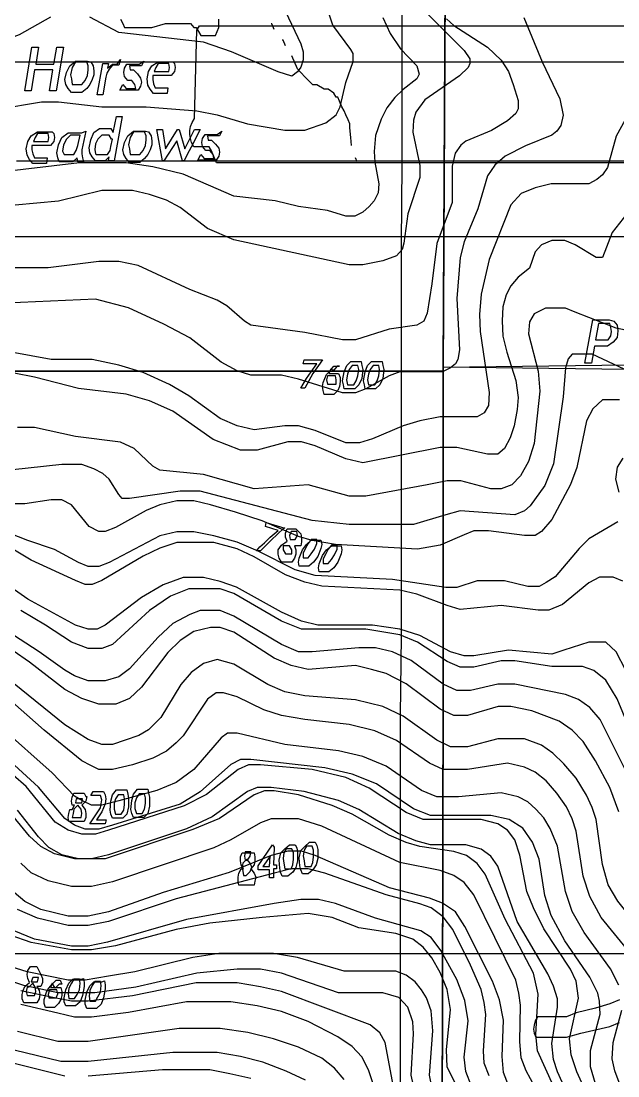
# Model space of a CAD drawing. Extents: x -0.49 to 6.91, y -0.57 to 8.11.
# Drawn here: x 0.552 to 0.943, y 0.978 to 1.669 of the extents above; entities that cross this region are included whole.
import ezdxf

# ---------------------------------------------------------------- set-up
doc = ezdxf.new("R2010")
doc.units = 0
for name, color, linetype in [('Elevations', 7, 'CONTINUOUS'), ('Grid', 7, 'CONTINUOUS'), ('Labels', 7, 'CONTINUOUS'), ('topo', 7, 'CONTINUOUS'), ('topo_grid', 7, 'CONTINUOUS'), ('water', 7, 'CONTINUOUS'), ('white', 7, 'CONTINUOUS')]:
    doc.layers.add(name, color=color, linetype=linetype)

msp = doc.modelspace()

# ---------------------------------------------------------------- linework, layer by layer
at = {"layer": 'Elevations', "color": 1}
for points in [[(0.737993, 1.428534), (0.735355, 1.428534), (0.736937, 1.43118), (0.739046, 1.434884), (0.74221, 1.439118), (0.7459, 1.444409), (0.736937, 1.444409), (0.737463, 1.447055), (0.749591, 1.447055), (0.749591, 1.447055), (0.743264, 1.438059)], [(0.775427, 1.443298), (0.775954, 1.440652), (0.775427, 1.434831), (0.773318, 1.430598), (0.770683, 1.427952), (0.76752, 1.427952), (0.765409, 1.427952), (0.763829, 1.427952), (0.763303, 1.430598), (0.762776, 1.433244), (0.763829, 1.439065), (0.765411, 1.443298), (0.768047, 1.445944), (0.77121, 1.445944), (0.773319, 1.445944), (0.774901, 1.445944)], [(0.765937, 1.430651), (0.767519, 1.430651), (0.770154, 1.430651), (0.771734, 1.433297), (0.77279, 1.436472), (0.773316, 1.440705), (0.77279, 1.443351), (0.770681, 1.443351), (0.769099, 1.443351), (0.76699, 1.440705), (0.765937, 1.43753), (0.76541, 1.433826)], [(0.789136, 1.443298), (0.789662, 1.440652), (0.789136, 1.434831), (0.787027, 1.430598), (0.784389, 1.427952), (0.781226, 1.427952), (0.779117, 1.427952), (0.777535, 1.427952), (0.777009, 1.430598), (0.776482, 1.433244), (0.777538, 1.439065), (0.779117, 1.443298), (0.781755, 1.445944), (0.784918, 1.445944), (0.787027, 1.445944), (0.788609, 1.445944)], [(0.779645, 1.430651), (0.781227, 1.430651), (0.783863, 1.430651), (0.785445, 1.433297), (0.786498, 1.436472), (0.787024, 1.440705), (0.786498, 1.443351), (0.784389, 1.443351), (0.782807, 1.443351), (0.780698, 1.440705), (0.779642, 1.43753), (0.779116, 1.433826)], [(0.754865, 1.440679), (0.753809, 1.438033), (0.756973, 1.438033), (0.759082, 1.438033), (0.760135, 1.438033), (0.761191, 1.435387), (0.761191, 1.432741), (0.760664, 1.429566), (0.759608, 1.42692), (0.756973, 1.424275), (0.754338, 1.424275), (0.752229, 1.424275), (0.750647, 1.424275), (0.75012, 1.42692), (0.749594, 1.429566), (0.75012, 1.432212), (0.751173, 1.434858), (0.752229, 1.437504), (0.754864, 1.44015), (0.756973, 1.442795), (0.759608, 1.442795), (0.760664, 1.442795), (0.759082, 1.442795), (0.756973, 1.44015)], [(0.752756, 1.43118), (0.754865, 1.43118), (0.756447, 1.43118), (0.757503, 1.43118), (0.758556, 1.43118), (0.758556, 1.433826), (0.758029, 1.436472), (0.756447, 1.436472), (0.754865, 1.436472), (0.753283, 1.436472), (0.752756, 1.436472), (0.752229, 1.433826)], [(0.715848, 1.328892), (0.708993, 1.322013), (0.706358, 1.322013), (0.708467, 1.324659), (0.71163, 1.327305), (0.715321, 1.331009), (0.720594, 1.335242), (0.712158, 1.337888), (0.712684, 1.340534), (0.724811, 1.33683), (0.724284, 1.33683)], [(0.735356, 1.333126), (0.735882, 1.33048), (0.735882, 1.327834), (0.735356, 1.325188), (0.733774, 1.325188), (0.732718, 1.325188), (0.731136, 1.325188), (0.732189, 1.322542), (0.732189, 1.319896), (0.731136, 1.317251), (0.729554, 1.314605), (0.727445, 1.314605), (0.724282, 1.314605), (0.7227, 1.314605), (0.721117, 1.317251), (0.720591, 1.319896), (0.720591, 1.322542), (0.7227, 1.325717), (0.726391, 1.328363), (0.725335, 1.331009), (0.725335, 1.333655), (0.726391, 1.336301), (0.727973, 1.336301), (0.730081, 1.336301), (0.73219, 1.336301)], [(0.728501, 1.329421), (0.729557, 1.329421), (0.731666, 1.329421), (0.733248, 1.332067), (0.732721, 1.334713), (0.731139, 1.334713), (0.72903, 1.334713), (0.727975, 1.332067)], [(0.748537, 1.328892), (0.749063, 1.326246), (0.748537, 1.323601), (0.746428, 1.318309), (0.743793, 1.314605), (0.740629, 1.311959), (0.736938, 1.311959), (0.735356, 1.311959), (0.7343, 1.311959), (0.733774, 1.314605), (0.7343, 1.317251), (0.736409, 1.322542), (0.739044, 1.326246), (0.742208, 1.328892), (0.745371, 1.328892), (0.74748, 1.328892)], [(0.736937, 1.317304), (0.737993, 1.317304), (0.740101, 1.317304), (0.74221, 1.319949), (0.744319, 1.323124), (0.745901, 1.326829), (0.745901, 1.329474), (0.744319, 1.329474), (0.74221, 1.329474), (0.740101, 1.326829), (0.738519, 1.323654), (0.736937, 1.320479)], [(0.750119, 1.313599), (0.751172, 1.313599), (0.753281, 1.313599), (0.755389, 1.316245), (0.757498, 1.31942), (0.75908, 1.323124), (0.75908, 1.32577), (0.757498, 1.32577), (0.755389, 1.32577), (0.753281, 1.323124), (0.751698, 1.319949), (0.750116, 1.316774)], [(0.725338, 1.319923), (0.72692, 1.319923), (0.727973, 1.319923), (0.729029, 1.319923), (0.729555, 1.319923), (0.729555, 1.322569), (0.727973, 1.325215), (0.725338, 1.325215), (0.724282, 1.325215), (0.723756, 1.325215), (0.723756, 1.322569)], [(0.761718, 1.325215), (0.762244, 1.322569), (0.761718, 1.319923), (0.759609, 1.314631), (0.756974, 1.310927), (0.75381, 1.308281), (0.750119, 1.308281), (0.748537, 1.308281), (0.747481, 1.308281), (0.746954, 1.310927), (0.747481, 1.313573), (0.74959, 1.318865), (0.752225, 1.322569), (0.755389, 1.325215), (0.758552, 1.325215), (0.760661, 1.325215)], [(0.594579, 1.161226), (0.595108, 1.161226), (0.594579, 1.158051), (0.591944, 1.155405), (0.594053, 1.152759), (0.594579, 1.150113), (0.594579, 1.147468), (0.593526, 1.144822), (0.591417, 1.144822), (0.588782, 1.144822), (0.586673, 1.144822), (0.585091, 1.144822), (0.583509, 1.144822), (0.582982, 1.147468), (0.583509, 1.150113), (0.584035, 1.152759), (0.585618, 1.152759), (0.5872, 1.155405), (0.585618, 1.155405), (0.585091, 1.158051), (0.585618, 1.160697), (0.586671, 1.163343), (0.588253, 1.163343), (0.590362, 1.163343), (0.591944, 1.163343), (0.593526, 1.163343)], [(0.607233, 1.162284), (0.60776, 1.159638), (0.607233, 1.156463), (0.60618, 1.153818), (0.605124, 1.151172), (0.601434, 1.14588), (0.607761, 1.14588), (0.607235, 1.143234), (0.597216, 1.143234), (0.597216, 1.143234), (0.602489, 1.151172), (0.604071, 1.153818), (0.604597, 1.156463), (0.605124, 1.159109), (0.604071, 1.161755), (0.602489, 1.161755), (0.599325, 1.161755), (0.597743, 1.161755), (0.599325, 1.164401), (0.602489, 1.164401), (0.604597, 1.164401), (0.606179, 1.164401)], [(0.621996, 1.162813), (0.622523, 1.160168), (0.622523, 1.154347), (0.621469, 1.149584), (0.618834, 1.146938), (0.61567, 1.146938), (0.613562, 1.146938), (0.611979, 1.146938), (0.610926, 1.149584), (0.6104, 1.15223), (0.610926, 1.158051), (0.611979, 1.162284), (0.614617, 1.165459), (0.61778, 1.165459), (0.619889, 1.165459), (0.621471, 1.165459)], [(0.614087, 1.149637), (0.615669, 1.149637), (0.617778, 1.149637), (0.61936, 1.152283), (0.619887, 1.155987), (0.619887, 1.159691), (0.61936, 1.162337), (0.617251, 1.162337), (0.615669, 1.162337), (0.614087, 1.159691), (0.613034, 1.156516), (0.613034, 1.152812)], [(0.635705, 1.163343), (0.636232, 1.160697), (0.636232, 1.154876), (0.635176, 1.150113), (0.632541, 1.147468), (0.629378, 1.147468), (0.627269, 1.147468), (0.625687, 1.147468), (0.624631, 1.150113), (0.624104, 1.152759), (0.624631, 1.15858), (0.625687, 1.162813), (0.628322, 1.165988), (0.631485, 1.165988), (0.633594, 1.165988), (0.635176, 1.165988)], [(0.627796, 1.150166), (0.629378, 1.150166), (0.631487, 1.150166), (0.633069, 1.152812), (0.633596, 1.156516), (0.633596, 1.16022), (0.633069, 1.162866), (0.63096, 1.162866), (0.629378, 1.162866), (0.627796, 1.16022), (0.62674, 1.157045), (0.62674, 1.153341)], [(0.586671, 1.14752), (0.58878, 1.14752), (0.591415, 1.14752), (0.591941, 1.150166), (0.591415, 1.152812), (0.589306, 1.155458), (0.586671, 1.152812), (0.586144, 1.150166), (0.585618, 1.14752)], [(0.58878, 1.157019), (0.590362, 1.157019), (0.591944, 1.157019), (0.592471, 1.159665), (0.591944, 1.159665), (0.590362, 1.159665), (0.588253, 1.159665), (0.587727, 1.157019)], [(0.717957, 1.128021), (0.71743, 1.116379), (0.719539, 1.116379), (0.719539, 1.113733), (0.71743, 1.113733), (0.71743, 1.107912), (0.714795, 1.107912), (0.714795, 1.113204), (0.707414, 1.113204), (0.707414, 1.11585), (0.716904, 1.129608)], [(0.73272, 1.127491), (0.733246, 1.124846), (0.733246, 1.119025), (0.732193, 1.114791), (0.730085, 1.111616), (0.72692, 1.108971), (0.724812, 1.108971), (0.72323, 1.108971), (0.722174, 1.111616), (0.721647, 1.114262), (0.721121, 1.119554), (0.722177, 1.124316), (0.724812, 1.126962), (0.727975, 1.129608), (0.730084, 1.129608), (0.731666, 1.129608)], [(0.724812, 1.113786), (0.726921, 1.113786), (0.729029, 1.113786), (0.730083, 1.116432), (0.730609, 1.120136), (0.730609, 1.124369), (0.729556, 1.127015), (0.727974, 1.127015), (0.725865, 1.127015), (0.724283, 1.124369), (0.723756, 1.120665), (0.724283, 1.11749)], [(0.745901, 1.129079), (0.74643, 1.126433), (0.74643, 1.120612), (0.745374, 1.116379), (0.743266, 1.113204), (0.740101, 1.110558), (0.737993, 1.110558), (0.736411, 1.110558), (0.735355, 1.113204), (0.734828, 1.11585), (0.734302, 1.121141), (0.735355, 1.125904), (0.737993, 1.12855), (0.741156, 1.131196), (0.743265, 1.131196), (0.744847, 1.131196)], [(0.737993, 1.115374), (0.740102, 1.115374), (0.74221, 1.115374), (0.743264, 1.118019), (0.74379, 1.121724), (0.74379, 1.125957), (0.742737, 1.128603), (0.741155, 1.128603), (0.739046, 1.128603), (0.737464, 1.125957), (0.736937, 1.122253), (0.737464, 1.119078)], [(0.704776, 1.124316), (0.705302, 1.121671), (0.705302, 1.119025), (0.704776, 1.116379), (0.702667, 1.113733), (0.704776, 1.111087), (0.705832, 1.108441), (0.705305, 1.105796), (0.704779, 1.10315), (0.70267, 1.10315), (0.700032, 1.10315), (0.697923, 1.10315), (0.695814, 1.10315), (0.694761, 1.10315), (0.694235, 1.105796), (0.694235, 1.108441), (0.694761, 1.111087), (0.696344, 1.113733), (0.697923, 1.113733), (0.696344, 1.116379), (0.695817, 1.119025), (0.695817, 1.121671), (0.69687, 1.124316), (0.698452, 1.124316), (0.700561, 1.124316), (0.702143, 1.124316), (0.703726, 1.124316)], [(0.697922, 1.109553), (0.699504, 1.109553), (0.702139, 1.112199), (0.703195, 1.114844), (0.702139, 1.11749), (0.700031, 1.120136), (0.697395, 1.11749), (0.696869, 1.114844), (0.696869, 1.114844)], [(0.698977, 1.11958), (0.700559, 1.11958), (0.702141, 1.122226), (0.702668, 1.124872), (0.702141, 1.124872), (0.700559, 1.124872), (0.698977, 1.124872), (0.698451, 1.122226)], [(0.715321, 1.122226), (0.710576, 1.115347), (0.714794, 1.115347)], [(0.565052, 1.044703), (0.566105, 1.042058), (0.566105, 1.042058), (0.566105, 1.039412), (0.565052, 1.036766), (0.563996, 1.036766), (0.562417, 1.036766), (0.563996, 1.03412), (0.564523, 1.031474), (0.563996, 1.028828), (0.562417, 1.026183), (0.560308, 1.026183), (0.55767, 1.026183), (0.555561, 1.026183), (0.553979, 1.026183), (0.552924, 1.028828), (0.552924, 1.031474), (0.55345, 1.03412), (0.554506, 1.036766), (0.557669, 1.039412), (0.556616, 1.042058), (0.556089, 1.044703), (0.556616, 1.047349), (0.558198, 1.049995), (0.559778, 1.049995), (0.562413, 1.049995)], [(0.559252, 1.039967), (0.560834, 1.039967), (0.562943, 1.039967), (0.563469, 1.042613), (0.562943, 1.042613), (0.561361, 1.042613), (0.559781, 1.042613), (0.558725, 1.039967)], [(0.556089, 1.030998), (0.557669, 1.030998), (0.560833, 1.030998), (0.561888, 1.033644), (0.561359, 1.03629), (0.55978, 1.038935), (0.557145, 1.03629), (0.556089, 1.03629), (0.555562, 1.033644)], [(0.572433, 1.038909), (0.57138, 1.036263), (0.572962, 1.036263), (0.574542, 1.036263), (0.57665, 1.036263), (0.578233, 1.036263), (0.578759, 1.033617), (0.578759, 1.030971), (0.578233, 1.028326), (0.57665, 1.02568), (0.574015, 1.023034), (0.57138, 1.023034), (0.569271, 1.023034), (0.568215, 1.023034), (0.567162, 1.02568), (0.567162, 1.028326), (0.568745, 1.033088), (0.570327, 1.035734), (0.572436, 1.03838), (0.575073, 1.041026), (0.577709, 1.041026), (0.578762, 1.03838), (0.577182, 1.03838), (0.574544, 1.035734)], [(0.592996, 1.042084), (0.593523, 1.039438), (0.593523, 1.036792), (0.592467, 1.030971), (0.590887, 1.026738), (0.587723, 1.024092), (0.58456, 1.024092), (0.582452, 1.024092), (0.581396, 1.024092), (0.580343, 1.026738), (0.580343, 1.029384), (0.581396, 1.034676), (0.583505, 1.038909), (0.586143, 1.041555), (0.589305, 1.041555), (0.591414, 1.041555)], [(0.583506, 1.028881), (0.585088, 1.028881), (0.587197, 1.028881), (0.588779, 1.031527), (0.590361, 1.034702), (0.590888, 1.038935), (0.590361, 1.041581), (0.588779, 1.041581), (0.58667, 1.041581), (0.585088, 1.038935), (0.583506, 1.03576), (0.582977, 1.032056)], [(0.606704, 1.040496), (0.60723, 1.037851), (0.60723, 1.035205), (0.606177, 1.029384), (0.604595, 1.025151), (0.601432, 1.022505), (0.598268, 1.022505), (0.596159, 1.022505), (0.595106, 1.022505), (0.594051, 1.025151), (0.594051, 1.027796), (0.595106, 1.033088), (0.597215, 1.037321), (0.59985, 1.039967), (0.603014, 1.039967), (0.605123, 1.039967)], [(0.597214, 1.02732), (0.598796, 1.02732), (0.600905, 1.02732), (0.602485, 1.029966), (0.604067, 1.033141), (0.604593, 1.037374), (0.604067, 1.04002), (0.602485, 1.04002), (0.600376, 1.04002), (0.598796, 1.037374), (0.597214, 1.034199), (0.596688, 1.030495)], [(0.570324, 1.02941), (0.571906, 1.02941), (0.573488, 1.02941), (0.575071, 1.02941), (0.576124, 1.032056), (0.575597, 1.034702), (0.574015, 1.034702), (0.572433, 1.034702), (0.57085, 1.034702), (0.569795, 1.031527)]]:
    msp.add_lwpolyline(points, close=True, dxfattribs=at)
at = {"layer": 'Grid', "color": 1}
for points in [[(0.006687, 2.271603), (0.208099, 2.271603), (0.416365, 2.271603), (0.624631, 2.271603), (0.833425, 2.271603), (0.832369, 2.063349), (0.830787, 1.855598), (0.829734, 1.647345), (0.828678, 1.439594), (0.621467, 1.439594), (0.414255, 1.439594), (0.207044, 1.439594), (0.006687, 1.439594)], [(0.006687, 1.43962), (0.207044, 1.43962), (0.414256, 1.43962), (0.621468, 1.43962), (0.828679, 1.43962), (0.828679, 1.23134), (0.828152, 1.023616), (0.827626, 0.815363), (0.827626, 0.607612), (0.620414, 0.604966), (0.41373, 0.604966), (0.207045, 0.60232), (0.006688, 0.60232)]]:
    msp.add_lwpolyline(points, dxfattribs=at)
for points in [[(0.828681, 1.442266), (0.829737, 1.649991), (0.83079, 1.858244), (0.832372, 2.065995), (0.833425, 2.274249), (1.039583, 2.274249), (1.24574, 2.274249), (1.451897, 2.274249), (1.658054, 2.274249), (1.658581, 2.067556), (1.658581, 1.860864), (1.659107, 1.654198), (1.659636, 1.447505), (1.451897, 1.444859), (1.244158, 1.442213), (1.036419, 1.439568)], [(0.827627, 0.610258), (0.827627, 0.817982), (0.828154, 1.026262), (0.82868, 1.233986), (0.82868, 1.442266), (1.036419, 1.444912), (1.244158, 1.447558), (1.451897, 1.450204), (1.659636, 1.45285), (1.660163, 1.245654), (1.660689, 1.038433), (1.661216, 0.830708), (1.661742, 0.623487), (1.452949, 0.620312), (1.244682, 0.617137), (1.035889, 0.614491)]]:
    msp.add_lwpolyline(points, close=True, dxfattribs=at)
at = {"layer": 'Labels', "color": 6}
for points in [[(0.579815, 1.651578), (0.57507, 1.623109), (0.570852, 1.623109), (0.572961, 1.636867), (0.560834, 1.636867), (0.558725, 1.623109), (0.554507, 1.623109), (0.559253, 1.651578), (0.563471, 1.651578), (0.561889, 1.640466), (0.573488, 1.640466), (0.575597, 1.651578)], [(0.61725, 1.643667), (0.616194, 1.639963), (0.613559, 1.639963), (0.611977, 1.639963), (0.609868, 1.637317), (0.608286, 1.634671), (0.607759, 1.632025), (0.605651, 1.620384), (0.60196, 1.620384), (0.60565, 1.641021), (0.609341, 1.641021), (0.608814, 1.637846), (0.611978, 1.640492), (0.615141, 1.640492)], [(0.597742, 1.64208), (0.599324, 1.639434), (0.599851, 1.636259), (0.599851, 1.633613), (0.598798, 1.630438), (0.597215, 1.627263), (0.595107, 1.624617), (0.591944, 1.621971), (0.588253, 1.621971), (0.58509, 1.621971), (0.582981, 1.624617), (0.581399, 1.627263), (0.580872, 1.630438), (0.581925, 1.6352), (0.584034, 1.639434), (0.587725, 1.642609), (0.59247, 1.642609), (0.595634, 1.642609)], [(0.585615, 1.627316), (0.587197, 1.627316), (0.588779, 1.627316), (0.591943, 1.627316), (0.594052, 1.629962), (0.595634, 1.633137), (0.596161, 1.636841), (0.596161, 1.639487), (0.595105, 1.642133), (0.593523, 1.642133), (0.591941, 1.642133), (0.589832, 1.642133), (0.587723, 1.642133), (0.585614, 1.638428), (0.584559, 1.633666), (0.585085, 1.63102)], [(0.63254, 1.642609), (0.630958, 1.639434), (0.628849, 1.639434), (0.62674, 1.639434), (0.624105, 1.639434), (0.623578, 1.639434), (0.623052, 1.639434), (0.623578, 1.636788), (0.625687, 1.636788), (0.628322, 1.634142), (0.630431, 1.631496), (0.630958, 1.62885), (0.630431, 1.626205), (0.628849, 1.623559), (0.625686, 1.623559), (0.622522, 1.623559), (0.619359, 1.623559), (0.616724, 1.623559), (0.618832, 1.627263), (0.620941, 1.624617), (0.62305, 1.624617), (0.626214, 1.624617), (0.627267, 1.624617), (0.627267, 1.624617), (0.62674, 1.627263), (0.624632, 1.629909), (0.621996, 1.629909), (0.619888, 1.632555), (0.619361, 1.6352), (0.619888, 1.637846), (0.62147, 1.640492), (0.624105, 1.640492), (0.627269, 1.640492), (0.629378, 1.640492)], [(0.652575, 1.641021), (0.653101, 1.638375), (0.652575, 1.63573), (0.650466, 1.633084), (0.647303, 1.633084), (0.643085, 1.633084), (0.640447, 1.633084), (0.638339, 1.633084), (0.638339, 1.630438), (0.638865, 1.627792), (0.639918, 1.625146), (0.6415, 1.625146), (0.643609, 1.625146), (0.646244, 1.625146), (0.648353, 1.625146), (0.647826, 1.621442), (0.645191, 1.621442), (0.642553, 1.621442), (0.638863, 1.621442), (0.636754, 1.624088), (0.635172, 1.626734), (0.634646, 1.630967), (0.635699, 1.63573), (0.637807, 1.639434), (0.642025, 1.64208), (0.646243, 1.64208), (0.649408, 1.64208), (0.651516, 1.64208)], [(0.639394, 1.635756), (0.642557, 1.635756), (0.645195, 1.635756), (0.647304, 1.635756), (0.648886, 1.635756), (0.649412, 1.638402), (0.648886, 1.641048), (0.646251, 1.641048), (0.643615, 1.641048), (0.642033, 1.641048), (0.640451, 1.638402)], [(0.618304, 1.606229), (0.613032, 1.57723), (0.609341, 1.57723), (0.609867, 1.579876), (0.607232, 1.57723), (0.603541, 1.57723), (0.600906, 1.57723), (0.598797, 1.579876), (0.597215, 1.582522), (0.596689, 1.585697), (0.597742, 1.590989), (0.59985, 1.595751), (0.603541, 1.598397), (0.608286, 1.598397), (0.610924, 1.598397), (0.612506, 1.595751), (0.614615, 1.606334)], [(0.573488, 1.595169), (0.574015, 1.592523), (0.573488, 1.589877), (0.571379, 1.587231), (0.568216, 1.587231), (0.563998, 1.587231), (0.561363, 1.587231), (0.559254, 1.587231), (0.559254, 1.584586), (0.559781, 1.58194), (0.560834, 1.579294), (0.562416, 1.579294), (0.564525, 1.579294), (0.56716, 1.579294), (0.569269, 1.579294), (0.568742, 1.57559), (0.566107, 1.57559), (0.563472, 1.57559), (0.559781, 1.57559), (0.557672, 1.578236), (0.55609, 1.580881), (0.555563, 1.585115), (0.556619, 1.589877), (0.558728, 1.593581), (0.562946, 1.596227), (0.567164, 1.596227), (0.570327, 1.596227), (0.572436, 1.596227)], [(0.560307, 1.589877), (0.563471, 1.589877), (0.566106, 1.589877), (0.568215, 1.589877), (0.569797, 1.589877), (0.570324, 1.592523), (0.569797, 1.595169), (0.567159, 1.595169), (0.564524, 1.595169), (0.562942, 1.595169), (0.56136, 1.592523)], [(0.594578, 1.59673), (0.591943, 1.584559), (0.591943, 1.581913), (0.592469, 1.579268), (0.592996, 1.576622), (0.589305, 1.576622), (0.588778, 1.579268), (0.586143, 1.576622), (0.581925, 1.576622), (0.57929, 1.576622), (0.577181, 1.576622), (0.576125, 1.579268), (0.575599, 1.582443), (0.576655, 1.587734), (0.578763, 1.592497), (0.582981, 1.595672), (0.58509, 1.595672), (0.587725, 1.595672), (0.591943, 1.595672)], [(0.635703, 1.596201), (0.637285, 1.593555), (0.637812, 1.59038), (0.637812, 1.587734), (0.636759, 1.584559), (0.635176, 1.581384), (0.633068, 1.578738), (0.629904, 1.576093), (0.626214, 1.576093), (0.62305, 1.576093), (0.620941, 1.578738), (0.619359, 1.581384), (0.618832, 1.584559), (0.619888, 1.589322), (0.621997, 1.593555), (0.625688, 1.59673), (0.630433, 1.59673), (0.633596, 1.59673)], [(0.623577, 1.581437), (0.625159, 1.581437), (0.626741, 1.581437), (0.629905, 1.581437), (0.632014, 1.584083), (0.633596, 1.587258), (0.634123, 1.590962), (0.634123, 1.593608), (0.63307, 1.596254), (0.631488, 1.596254), (0.629905, 1.596254), (0.627797, 1.596254), (0.625688, 1.596254), (0.623579, 1.59255), (0.622524, 1.587787), (0.62305, 1.585141)], [(0.663647, 1.5862), (0.661012, 1.581437), (0.658903, 1.577204), (0.65785, 1.577204), (0.654159, 1.590433), (0.645723, 1.577204), (0.644667, 1.577204), (0.640977, 1.597841), (0.644667, 1.597841), (0.646776, 1.585141), (0.654685, 1.597841), (0.65574, 1.597841), (0.65943, 1.585141), (0.665757, 1.597841), (0.669448, 1.597841)], [(0.683687, 1.59673), (0.682105, 1.593555), (0.679996, 1.593555), (0.677887, 1.593555), (0.675252, 1.593555), (0.674726, 1.593555), (0.674194, 1.593555), (0.674726, 1.590909), (0.676834, 1.590909), (0.67947, 1.588263), (0.681578, 1.585618), (0.682105, 1.582972), (0.681578, 1.580326), (0.679996, 1.57768), (0.676833, 1.57768), (0.67367, 1.57768), (0.670506, 1.57768), (0.667865, 1.57768), (0.669974, 1.581384), (0.672088, 1.578738), (0.674192, 1.578738), (0.67736, 1.578738), (0.678415, 1.578738), (0.678415, 1.578738), (0.677889, 1.581384), (0.67578, 1.58403), (0.673142, 1.58403), (0.671028, 1.586676), (0.670504, 1.589322), (0.671028, 1.591968), (0.672613, 1.594613), (0.675248, 1.594613), (0.678412, 1.594613), (0.680521, 1.594613)], [(0.580342, 1.581437), (0.58298, 1.581437), (0.585089, 1.581437), (0.586671, 1.581437), (0.588253, 1.584083), (0.589309, 1.587258), (0.590891, 1.594137), (0.589838, 1.594137), (0.587203, 1.594137), (0.584568, 1.594137), (0.58193, 1.591491), (0.579821, 1.587787), (0.579294, 1.583554)], [(0.601432, 1.581437), (0.603014, 1.581437), (0.605123, 1.581437), (0.606705, 1.581437), (0.608814, 1.581437), (0.610396, 1.584083), (0.610923, 1.586729), (0.611976, 1.591491), (0.611449, 1.591491), (0.609867, 1.594137), (0.608285, 1.594137), (0.605122, 1.594137), (0.602486, 1.591491), (0.600904, 1.588316), (0.600378, 1.584612), (0.600904, 1.581966)], [(0.94046, 1.472296), (0.942569, 1.469651), (0.943095, 1.465946), (0.942569, 1.461713), (0.939931, 1.458538), (0.936241, 1.455892), (0.931496, 1.455892), (0.927805, 1.455892), (0.925696, 1.44478), (0.921479, 1.44478), (0.926751, 1.473249), (0.929915, 1.473249), (0.93255, 1.473249), (0.937295, 1.473249)], [(0.928333, 1.460179), (0.931497, 1.460179), (0.93466, 1.460179), (0.936769, 1.460179), (0.938351, 1.462824), (0.938877, 1.46547), (0.938351, 1.468116), (0.937824, 1.470762), (0.935716, 1.470762), (0.933607, 1.470762), (0.930443, 1.470762)]]:
    msp.add_lwpolyline(points, close=True, dxfattribs=at)
at = {"layer": 'topo', "color": 2}
for points in [[(0.813391, 1.678433), (0.842389, 1.649409), (0.84608, 1.644117), (0.84608, 1.640942), (0.845027, 1.638296), (0.839227, 1.633004), (0.816555, 1.617129), (0.810756, 1.609192), (0.809174, 1.6039), (0.808647, 1.595963), (0.813392, 1.574267), (0.813392, 1.566329), (0.805483, 1.542517), (0.802848, 1.523467), (0.801795, 1.519234), (0.798104, 1.515), (0.789141, 1.511825), (0.77596, 1.509179), (0.766996, 1.509179), (0.6916, 1.525584), (0.674201, 1.532992), (0.656275, 1.54675), (0.647307, 1.551513), (0.636235, 1.555217), (0.625163, 1.557863), (0.605128, 1.557863), (0.576657, 1.550984), (0.548185, 1.548338)], [(0.571379, 1.671422), (0.550816, 1.65978), (0.543962, 1.657134), (0.53658, 1.657134), (0.527617, 1.657134), (0.52129, 1.660309), (0.509691, 1.670893)], [(0.881409, 1.671157), (0.893535, 1.642159), (0.905135, 1.617817), (0.907244, 1.607234), (0.905664, 1.600355), (0.903029, 1.596651), (0.899865, 1.594005), (0.882466, 1.587126), (0.869285, 1.580246), (0.862431, 1.574426), (0.857685, 1.567546), (0.851359, 1.545851), (0.842391, 1.524155), (0.839756, 1.514101), (0.837647, 1.487219), (0.839229, 1.453485), (0.838179, 1.447135), (0.836594, 1.444489), (0.833431, 1.441843), (0.828158, 1.439197), (0.807062, 1.439197), (0.800207, 1.439197), (0.793353, 1.436551), (0.778063, 1.428085), (0.771209, 1.425439), (0.762773, 1.425439), (0.733775, 1.434435), (0.722702, 1.43708), (0.702667, 1.43708), (0.693704, 1.439726), (0.683159, 1.445547), (0.662596, 1.461422), (0.64572, 1.470418), (0.622521, 1.481001), (0.600904, 1.486822), (0.531835, 1.483647)], [(0.789139, 1.671157), (0.793884, 1.660574), (0.800738, 1.65052), (0.811283, 1.639407), (0.812865, 1.634116), (0.811283, 1.630941), (0.80232, 1.624061), (0.797047, 1.61877), (0.791775, 1.611891), (0.788084, 1.604482), (0.784393, 1.593899), (0.78334, 1.583316), (0.783867, 1.576436), (0.786502, 1.562149), (0.785975, 1.556328), (0.78334, 1.551036), (0.780176, 1.547332), (0.775958, 1.543628), (0.770686, 1.540982), (0.764886, 1.540982), (0.75276, 1.544686), (0.733779, 1.547332), (0.718489, 1.551036), (0.691599, 1.554211), (0.658378, 1.568499), (0.638343, 1.573261), (0.620944, 1.575907), (0.59036, 1.575907), (0.536581, 1.569557)], [(0.536582, 1.61107), (0.56558, 1.615833), (0.576652, 1.615833), (0.605123, 1.612658), (0.634122, 1.612658), (0.667338, 1.610012), (0.680519, 1.607366), (0.700559, 1.601545), (0.724812, 1.597312), (0.737994, 1.597312), (0.751702, 1.602075), (0.758556, 1.607366), (0.761191, 1.612658), (0.764882, 1.628533), (0.769627, 1.642291), (0.769627, 1.647583), (0.768048, 1.650229), (0.756447, 1.666104), (0.753812, 1.674041)], [(0.725337, 1.675126), (0.735354, 1.653959), (0.736937, 1.648668), (0.736937, 1.643376), (0.735354, 1.638614), (0.733246, 1.635439), (0.729555, 1.632793), (0.720592, 1.635439), (0.690012, 1.648668), (0.671554, 1.655018), (0.616193, 1.661368), (0.597213, 1.671422)], [(0.83079, 1.670125), (0.835535, 1.665892), (0.857684, 1.651605), (0.866647, 1.643138), (0.871392, 1.63573), (0.874555, 1.627263), (0.877719, 1.61668), (0.877719, 1.611388), (0.876137, 1.608213), (0.870865, 1.60345), (0.86032, 1.5971), (0.843444, 1.590221), (0.84028, 1.587575), (0.836589, 1.582284), (0.83448, 1.573817), (0.83448, 1.550005), (0.824462, 1.523123), (0.821298, 1.496665), (0.818135, 1.477615), (0.816026, 1.472323), (0.811281, 1.469677), (0.793354, 1.467031), (0.77121, 1.460152), (0.762775, 1.460152), (0.737995, 1.464915), (0.702669, 1.469677), (0.698451, 1.472323), (0.686852, 1.482377), (0.680525, 1.486081), (0.662598, 1.49296), (0.62885, 1.508835), (0.616197, 1.511481), (0.603015, 1.511481), (0.569799, 1.507248), (0.523401, 1.507248)], [(0.94784, 1.604112), (0.942041, 1.593529), (0.936241, 1.572891), (0.933077, 1.568129), (0.929387, 1.564954), (0.924114, 1.562308), (0.917787, 1.562308), (0.899334, 1.562308), (0.888789, 1.559662), (0.879826, 1.555958), (0.872972, 1.548549), (0.858736, 1.512698), (0.853459, 1.489944), (0.852406, 1.476715), (0.852933, 1.465603), (0.858736, 1.425545), (0.85821, 1.417078), (0.855572, 1.412315), (0.850827, 1.40967), (0.82657, 1.40967), (0.813388, 1.407024), (0.802316, 1.403849), (0.782281, 1.395382), (0.773845, 1.392736), (0.764882, 1.392736), (0.744847, 1.400674), (0.733774, 1.403849), (0.724813, 1.403849), (0.704778, 1.401203), (0.693706, 1.403849), (0.682634, 1.408611), (0.662071, 1.423428), (0.649413, 1.430836), (0.632014, 1.438774), (0.616196, 1.443536), (0.598797, 1.44724), (0.571908, 1.44724), (0.545545, 1.452003)], [(0.948904, 1.54249), (0.939413, 1.53032), (0.933086, 1.513915), (0.928862, 1.513915), (0.915154, 1.522382), (0.9083, 1.525028), (0.899864, 1.525028), (0.89301, 1.522382), (0.888792, 1.51762), (0.885101, 1.507036), (0.87772, 1.501215), (0.872974, 1.495395), (0.869811, 1.489574), (0.867702, 1.481636), (0.867176, 1.47264), (0.867702, 1.462586), (0.870338, 1.452003), (0.876138, 1.433482), (0.87772, 1.42237), (0.877193, 1.414432), (0.875085, 1.403849), (0.872447, 1.395911), (0.868757, 1.389032), (0.864539, 1.385328), (0.857685, 1.385328), (0.837645, 1.389561), (0.826573, 1.389561), (0.775957, 1.379507), (0.764885, 1.382153), (0.74485, 1.39062), (0.735887, 1.393265), (0.726923, 1.393265), (0.706888, 1.387974), (0.695816, 1.387974), (0.67789, 1.394853), (0.651523, 1.413374), (0.636233, 1.420253), (0.620943, 1.424486), (0.589835, 1.42819), (0.560837, 1.435599), (0.547656, 1.438245)], [(0.96419, 1.46293), (0.942046, 1.467693), (0.915156, 1.478276), (0.908829, 1.480922), (0.895645, 1.480922), (0.888264, 1.477218), (0.8851, 1.471926), (0.884574, 1.463989), (0.890901, 1.439647), (0.891956, 1.426418), (0.888265, 1.392154), (0.884574, 1.380513), (0.879302, 1.370988), (0.873502, 1.365167), (0.866648, 1.362521), (0.859794, 1.362521), (0.840281, 1.367813), (0.831318, 1.367813), (0.818137, 1.365167), (0.778066, 1.357758), (0.766994, 1.357758), (0.740105, 1.365167), (0.704779, 1.362521), (0.671563, 1.372046), (0.643087, 1.374692), (0.638342, 1.377338), (0.626215, 1.388979), (0.617252, 1.393213), (0.587726, 1.396917), (0.560837, 1.402738), (0.549765, 1.402738)], [(0.954168, 1.43753), (0.926224, 1.450759), (0.917788, 1.450759), (0.913043, 1.450759), (0.910407, 1.447584), (0.908825, 1.441764), (0.907243, 1.422714), (0.900916, 1.378951), (0.895116, 1.364664), (0.885626, 1.351435), (0.881935, 1.34826), (0.875608, 1.345614), (0.839751, 1.34826), (0.830261, 1.345614), (0.809171, 1.339264), (0.795463, 1.339264), (0.766991, 1.339264), (0.742738, 1.34191), (0.669451, 1.36096), (0.65627, 1.36096), (0.623049, 1.356197), (0.618304, 1.356197), (0.616195, 1.358843), (0.609868, 1.368897), (0.60565, 1.372601), (0.59985, 1.375776), (0.591942, 1.378422), (0.578761, 1.378422), (0.534472, 1.37366)], [(0.944154, 1.420809), (0.937296, 1.420809), (0.933078, 1.420809), (0.926752, 1.414988), (0.922534, 1.40705), (0.916207, 1.376464), (0.911989, 1.365352), (0.899862, 1.342598), (0.893008, 1.33466), (0.88879, 1.332014), (0.881936, 1.332014), (0.85821, 1.335189), (0.848719, 1.335189), (0.842388, 1.332544), (0.826571, 1.325664), (0.811808, 1.323019), (0.758029, 1.326194), (0.742739, 1.328839), (0.733775, 1.331485), (0.710049, 1.341539), (0.69265, 1.34736), (0.676306, 1.352123), (0.665234, 1.354769), (0.654157, 1.354769), (0.643085, 1.352123), (0.634122, 1.348419), (0.614086, 1.337306), (0.607232, 1.33466), (0.603014, 1.33466), (0.596687, 1.337835), (0.585088, 1.352123), (0.578761, 1.355298), (0.571907, 1.355298), (0.554508, 1.352652), (0.545545, 1.352652)], [(0.946264, 1.382682), (0.942574, 1.376861), (0.941519, 1.368924), (0.943627, 1.360457)], [(0.9431, 1.340878), (0.924119, 1.329765), (0.917792, 1.323415), (0.901975, 1.304895), (0.896176, 1.30119), (0.89143, 1.298545), (0.884049, 1.298545), (0.868759, 1.302249), (0.859796, 1.302249), (0.850833, 1.302249), (0.837646, 1.298015), (0.830265, 1.298015), (0.795467, 1.303307), (0.744852, 1.305953), (0.731671, 1.309657), (0.707418, 1.321828), (0.693709, 1.327649), (0.678418, 1.331882), (0.665237, 1.334528), (0.654161, 1.334528), (0.643089, 1.331882), (0.609873, 1.31442), (0.603018, 1.311774), (0.596164, 1.311774), (0.589837, 1.31442), (0.57402, 1.322886), (0.556621, 1.328707), (0.530785, 1.338761)], [(0.946261, 1.302116), (0.939934, 1.304762), (0.930971, 1.304762), (0.924117, 1.301058), (0.906718, 1.286771), (0.897755, 1.283066), (0.890901, 1.283066), (0.866647, 1.286241), (0.839753, 1.283596), (0.831317, 1.286241), (0.811282, 1.29365), (0.80021, 1.296296), (0.749067, 1.298941), (0.737995, 1.301587), (0.725341, 1.30635), (0.704779, 1.317991), (0.693706, 1.323283), (0.678416, 1.327516), (0.665235, 1.327516), (0.654159, 1.327516), (0.643086, 1.323812), (0.632014, 1.318521), (0.605125, 1.302646), (0.598798, 1.3), (0.594053, 1.3), (0.587726, 1.302646), (0.558727, 1.315875), (0.538165, 1.328046)], [(0.948367, 1.243723), (0.94204, 1.255894), (0.935186, 1.262244), (0.930968, 1.262244), (0.924114, 1.262244), (0.907769, 1.256952), (0.899861, 1.254306), (0.871389, 1.256952), (0.848718, 1.253248), (0.842389, 1.253248), (0.833426, 1.255894), (0.813391, 1.266477), (0.80021, 1.27071), (0.782284, 1.273356), (0.746431, 1.273356), (0.735886, 1.276002), (0.722705, 1.281823), (0.693179, 1.298227), (0.682634, 1.301931), (0.671562, 1.304577), (0.658377, 1.304577), (0.645195, 1.299815), (0.63096, 1.291348), (0.607234, 1.273356), (0.601961, 1.27071), (0.596162, 1.27071), (0.587726, 1.273356), (0.556618, 1.29029), (0.534474, 1.305635)], [(0.953641, 1.198268), (0.942569, 1.225176), (0.935187, 1.237346), (0.927278, 1.243696), (0.919897, 1.246342), (0.899862, 1.246342), (0.875608, 1.250046), (0.866645, 1.250046), (0.848719, 1.245813), (0.839751, 1.245813), (0.831315, 1.249517), (0.811807, 1.262217), (0.800208, 1.26698), (0.778064, 1.270684), (0.744847, 1.270684), (0.735884, 1.270684), (0.722703, 1.275976), (0.691595, 1.293967), (0.682632, 1.297142), (0.673669, 1.297142), (0.662065, 1.297142), (0.649939, 1.29238), (0.63623, 1.282855), (0.611977, 1.26063), (0.605123, 1.257984), (0.59616, 1.257984), (0.585088, 1.262217), (0.568216, 1.27333), (0.551871, 1.282855)], [(0.950482, 1.173529), (0.931501, 1.211497), (0.924647, 1.219434), (0.917266, 1.224726), (0.90883, 1.227901), (0.875613, 1.23478), (0.864541, 1.23478), (0.84661, 1.230547), (0.837642, 1.230547), (0.828679, 1.23478), (0.807589, 1.250126), (0.795463, 1.255947), (0.78439, 1.258593), (0.773318, 1.258593), (0.742738, 1.255947), (0.733775, 1.255947), (0.722703, 1.260709), (0.691595, 1.27923), (0.682632, 1.282934), (0.676305, 1.282934), (0.669451, 1.282934), (0.662597, 1.280288), (0.65152, 1.274468), (0.64203, 1.265472), (0.623049, 1.244834), (0.616195, 1.239543), (0.607232, 1.236897), (0.59616, 1.236897), (0.587196, 1.240072), (0.58087, 1.243776), (0.563998, 1.255947), (0.542908, 1.269705)], [(0.943629, 1.151225), (0.93783, 1.1671), (0.928339, 1.184562), (0.920431, 1.197262), (0.913049, 1.20467), (0.904613, 1.210491), (0.886687, 1.21737), (0.872979, 1.220016), (0.864543, 1.220016), (0.844507, 1.214195), (0.835544, 1.214195), (0.826581, 1.218429), (0.804437, 1.234833), (0.791251, 1.241712), (0.781761, 1.244358), (0.771216, 1.247004), (0.740108, 1.244358), (0.729036, 1.247004), (0.717964, 1.251766), (0.691602, 1.2687), (0.682639, 1.271875), (0.676312, 1.271875), (0.665239, 1.269229), (0.656276, 1.263408), (0.648368, 1.25547), (0.630969, 1.232716), (0.62306, 1.225308), (0.614097, 1.221604), (0.60302, 1.221604), (0.591948, 1.225308), (0.580876, 1.231129), (0.557677, 1.24912), (0.53606, 1.263937)], [(0.962073, 1.068966), (0.943092, 1.092778), (0.936765, 1.103361), (0.933074, 1.116591), (0.928856, 1.146118), (0.926221, 1.154056), (0.92253, 1.161993), (0.915676, 1.173106), (0.907767, 1.182631), (0.900386, 1.18951), (0.893004, 1.194801), (0.881932, 1.199035), (0.872969, 1.199035), (0.864533, 1.199035), (0.844494, 1.193743), (0.833421, 1.193743), (0.824458, 1.197976), (0.802314, 1.213851), (0.789133, 1.220201), (0.771206, 1.224435), (0.73799, 1.227081), (0.724809, 1.229726), (0.713737, 1.234489), (0.691592, 1.247718), (0.68052, 1.250893), (0.671557, 1.248247), (0.663644, 1.242426), (0.65679, 1.234489), (0.643609, 1.212793), (0.6357, 1.204856), (0.629373, 1.201151), (0.62041, 1.197976), (0.611974, 1.195331), (0.60512, 1.195331), (0.596157, 1.198506), (0.580867, 1.208031), (0.54765, 1.234912)], [(0.951526, 1.058224), (0.932018, 1.082036), (0.924637, 1.095794), (0.920418, 1.109024), (0.915673, 1.138551), (0.913038, 1.146489), (0.909346, 1.154426), (0.903019, 1.163422), (0.896165, 1.171359), (0.888785, 1.17718), (0.881931, 1.180355), (0.870858, 1.183001), (0.844495, 1.178768), (0.828678, 1.178768), (0.819711, 1.183001), (0.798094, 1.197818), (0.783859, 1.204168), (0.766987, 1.208401), (0.737987, 1.211576), (0.722697, 1.214222), (0.711099, 1.217926), (0.6937, 1.226393), (0.684736, 1.229039), (0.679991, 1.229039), (0.674192, 1.224805), (0.658374, 1.200993), (0.653629, 1.19623), (0.647302, 1.190939), (0.638339, 1.186176), (0.625152, 1.181943), (0.611971, 1.178768), (0.603012, 1.178768), (0.59774, 1.181414), (0.59194, 1.184589), (0.567159, 1.204697), (0.540797, 1.22798)], [(0.943616, 1.037718), (0.938343, 1.048302), (0.920944, 1.072114), (0.913036, 1.085873), (0.908818, 1.099102), (0.903545, 1.128629), (0.8988, 1.140271), (0.894582, 1.14715), (0.889309, 1.152971), (0.884037, 1.157733), (0.87771, 1.160908), (0.866638, 1.163554), (0.838694, 1.160908), (0.824458, 1.160908), (0.814441, 1.165142), (0.791242, 1.181017), (0.775947, 1.187367), (0.76013, 1.191071), (0.724805, 1.195304), (0.693697, 1.202713), (0.68737, 1.202713), (0.683152, 1.199538), (0.665226, 1.1789), (0.653627, 1.170433), (0.640973, 1.165142), (0.616192, 1.158263), (0.60512, 1.155617), (0.598271, 1.155617), (0.592467, 1.158263), (0.587194, 1.161438), (0.572431, 1.176783), (0.538688, 1.20684)], [(0.935189, 0.939267), (0.916208, 0.980939), (0.912517, 0.992051), (0.911464, 1.002635), (0.917264, 1.029093), (0.915682, 1.040205), (0.91199, 1.048143), (0.894587, 1.074601), (0.887733, 1.08836), (0.883515, 1.098943), (0.87877, 1.122755), (0.875607, 1.13281), (0.870861, 1.13916), (0.864535, 1.143393), (0.853462, 1.146039), (0.824464, 1.146039), (0.815501, 1.146039), (0.804429, 1.150801), (0.780176, 1.166676), (0.764884, 1.173555), (0.74274, 1.178847), (0.708993, 1.182022), (0.701084, 1.182022), (0.69423, 1.178847), (0.673668, 1.162443), (0.658905, 1.155035), (0.609344, 1.13916), (0.600908, 1.136514), (0.591944, 1.136514), (0.58298, 1.13916), (0.574544, 1.144451), (0.555564, 1.167735), (0.529729, 1.18996)], [(0.92833, 0.973134), (0.925171, 0.984246), (0.925171, 0.994829), (0.931498, 1.018642), (0.930972, 1.027109), (0.929916, 1.0324), (0.924644, 1.042984), (0.908295, 1.066796), (0.899332, 1.0832), (0.895114, 1.096429), (0.891423, 1.120242), (0.887205, 1.131354), (0.880878, 1.14035), (0.871915, 1.146171), (0.859788, 1.148817), (0.831317, 1.148817), (0.820245, 1.148817), (0.809173, 1.15305), (0.784919, 1.169454), (0.769102, 1.175804), (0.751176, 1.180038), (0.702665, 1.185329), (0.69581, 1.185329), (0.689484, 1.182154), (0.669448, 1.164163), (0.656267, 1.156225), (0.611978, 1.142467), (0.603015, 1.139821), (0.594051, 1.139821), (0.587197, 1.142467), (0.58087, 1.1467), (0.563471, 1.167338), (0.534468, 1.193796)], [(0.916733, 0.951491), (0.903552, 0.981018), (0.900914, 0.988956), (0.899861, 0.999539), (0.903552, 1.023351), (0.903552, 1.028643), (0.900914, 1.03711), (0.897225, 1.045047), (0.877188, 1.079311), (0.864531, 1.115691), (0.859786, 1.122041), (0.853459, 1.126804), (0.843441, 1.129449), (0.820242, 1.129449), (0.810752, 1.132095), (0.799153, 1.136858), (0.773318, 1.152733), (0.760137, 1.158554), (0.737464, 1.164374), (0.715847, 1.16702), (0.706884, 1.16702), (0.700557, 1.164374), (0.677355, 1.14797), (0.660483, 1.140033), (0.609339, 1.123099), (0.598267, 1.120454), (0.589831, 1.120454), (0.578759, 1.123099), (0.570323, 1.127862), (0.563469, 1.134741), (0.549761, 1.152204)], [(0.906189, 0.959931), (0.890372, 0.994724), (0.889316, 1.005307), (0.890899, 1.031765), (0.887736, 1.045524), (0.869282, 1.080845), (0.856097, 1.110373), (0.850824, 1.117252), (0.84397, 1.122544), (0.835534, 1.12519), (0.81339, 1.128365), (0.804427, 1.13101), (0.793354, 1.135773), (0.769101, 1.149531), (0.75592, 1.155352), (0.733776, 1.162231), (0.717958, 1.164877), (0.711631, 1.164877), (0.704777, 1.162231), (0.682105, 1.146885), (0.664707, 1.139477), (0.607232, 1.120427), (0.598269, 1.120427), (0.587197, 1.120427), (0.574016, 1.123602), (0.565053, 1.128365), (0.557671, 1.135244), (0.542909, 1.153235)], [(0.891425, 0.965831), (0.882989, 0.981706), (0.879825, 0.990173), (0.878772, 1.000756), (0.879298, 1.024569), (0.878243, 1.032506), (0.876134, 1.040973), (0.848717, 1.096879), (0.84239, 1.104817), (0.835536, 1.109579), (0.826572, 1.112754), (0.80021, 1.118046), (0.749063, 1.141858), (0.733773, 1.146621), (0.722701, 1.146621), (0.715847, 1.146621), (0.708992, 1.143975), (0.689484, 1.132863), (0.678412, 1.127571), (0.611979, 1.105346), (0.598271, 1.102171), (0.585085, 1.102171), (0.569795, 1.105875), (0.558723, 1.111167), (0.551869, 1.117517)], [(0.871395, 0.971969), (0.868232, 0.980436), (0.867177, 0.991019), (0.868232, 1.014832), (0.865597, 1.028061), (0.860851, 1.040232), (0.842925, 1.076083), (0.836598, 1.085608), (0.828162, 1.091429), (0.819726, 1.094604), (0.793364, 1.101483), (0.744853, 1.12265), (0.73589, 1.125295), (0.726927, 1.125295), (0.715855, 1.12265), (0.688438, 1.111537), (0.645204, 1.098308), (0.609351, 1.085608), (0.59617, 1.082962), (0.582989, 1.082962), (0.565063, 1.087195), (0.554513, 1.092487), (0.547659, 1.098308)], [(0.858735, 0.978266), (0.855572, 0.986733), (0.855046, 0.994671), (0.856625, 1.018483), (0.855572, 1.026421), (0.853464, 1.034887), (0.84661, 1.050762), (0.83501, 1.074046), (0.828683, 1.082512), (0.820775, 1.088333), (0.813393, 1.090979), (0.791249, 1.0968), (0.751178, 1.111087), (0.740106, 1.113733), (0.72903, 1.113733), (0.717958, 1.111087), (0.653634, 1.094154), (0.609345, 1.079337), (0.596164, 1.076691), (0.582983, 1.076691), (0.562948, 1.081454), (0.549766, 1.087275)], [(0.847132, 0.971573), (0.843441, 0.981098), (0.842388, 0.990623), (0.845023, 1.014435), (0.842914, 1.027664), (0.837643, 1.041423), (0.827097, 1.060473), (0.82077, 1.068939), (0.813917, 1.073173), (0.78439, 1.081639), (0.758028, 1.091164), (0.746956, 1.09381), (0.735358, 1.09381), (0.717959, 1.091164), (0.660485, 1.080581), (0.608815, 1.065764), (0.596161, 1.063118), (0.585089, 1.063118), (0.560836, 1.067881), (0.547654, 1.073173)], [(0.836588, 0.973557), (0.831317, 0.98414), (0.83079, 0.995253), (0.833425, 1.021711), (0.831317, 1.03494), (0.826572, 1.046053), (0.821298, 1.055578), (0.8155, 1.062457), (0.808646, 1.067749), (0.797572, 1.071453), (0.773319, 1.075157), (0.75592, 1.082036), (0.740104, 1.084682), (0.710051, 1.082036), (0.675779, 1.078332), (0.653631, 1.074099), (0.614088, 1.063515), (0.598269, 1.060869), (0.585088, 1.060869), (0.558726, 1.065632), (0.545019, 1.070394)], [(0.821827, 0.967577), (0.819718, 0.97869), (0.821827, 1.007688), (0.820774, 1.020917), (0.81761, 1.029384), (0.814447, 1.034676), (0.810229, 1.039967), (0.804429, 1.044201), (0.797571, 1.046846), (0.791244, 1.046846), (0.763827, 1.046846), (0.733247, 1.055842), (0.717429, 1.058488), (0.70003, 1.058488), (0.681577, 1.058488), (0.664705, 1.055842), (0.626743, 1.046317), (0.60934, 1.043671), (0.59405, 1.041026), (0.582977, 1.041026), (0.556088, 1.046317), (0.542907, 1.050551)], [(0.81023, 0.967233), (0.807592, 0.978875), (0.809174, 1.005757), (0.808647, 1.013694), (0.805484, 1.023219), (0.799684, 1.029569), (0.789139, 1.032744), (0.7691, 1.032744), (0.760136, 1.032744), (0.722702, 1.045444), (0.708993, 1.04809), (0.693703, 1.04809), (0.667341, 1.045444), (0.62727, 1.036448), (0.600381, 1.032744), (0.587195, 1.032744), (0.576123, 1.032744), (0.553979, 1.037507), (0.540798, 1.04174)], [(0.795994, 0.971123), (0.790722, 1.000121), (0.787032, 1.006471), (0.780705, 1.011763), (0.722702, 1.033459), (0.708995, 1.036634), (0.693705, 1.039279), (0.680522, 1.039279), (0.666813, 1.039279), (0.625161, 1.030813), (0.596162, 1.027109), (0.58509, 1.027109), (0.571909, 1.029754), (0.551869, 1.033988)], [(0.786502, 0.962153), (0.779647, 0.982262), (0.775429, 0.990728), (0.769102, 0.997608), (0.759612, 1.003958), (0.740104, 1.014012), (0.722701, 1.020362), (0.706883, 1.024066), (0.689484, 1.026712), (0.674721, 1.026712), (0.660486, 1.026712), (0.622524, 1.019833), (0.598271, 1.016658), (0.587199, 1.016658), (0.576126, 1.019303), (0.551869, 1.025124)], [(0.945198, 0.970514), (0.94098, 0.981627), (0.939398, 0.989564), (0.939925, 1.000148), (0.945725, 1.021314)], [(0.763834, 0.976044), (0.757507, 0.983452), (0.749071, 0.989802), (0.733781, 0.997211), (0.717432, 1.002502), (0.70056, 1.006736), (0.682634, 1.009381), (0.655744, 1.009381), (0.596165, 1.000915), (0.585093, 1.000915), (0.57613, 1.000915), (0.549768, 1.007265)], [(0.738523, 0.975594), (0.725869, 0.981415), (0.710579, 0.987236), (0.695816, 0.99094), (0.680521, 0.993586), (0.651521, 0.993586), (0.59616, 0.987765), (0.578234, 0.987765), (0.547654, 0.995173)], [(0.580869, 0.978081), (0.536053, 0.989194)], [(0.702667, 0.976494), (0.688959, 0.979669), (0.675778, 0.982315), (0.644666, 0.982315), (0.596159, 0.978081)]]:
    msp.add_lwpolyline(points, dxfattribs=at)
at = {"layer": 'topo_grid', "color": 7}
for points in [[(0.800736, 0.957179), (0.800736, 1.008852), (0.800736, 1.059996), (0.800736, 1.111669), (0.800736, 1.163343), (0.800736, 1.214486), (0.801262, 1.26616), (0.801262, 1.317304), (0.801262, 1.368977), (0.801262, 1.42065), (0.801262, 1.471794), (0.801262, 1.52344), (0.801789, 1.574584), (0.801789, 1.626258), (0.801789, 1.677931)], [(0.549235, 1.57723), (0.586143, 1.57723), (0.623577, 1.57723), (0.660484, 1.57723), (0.697923, 1.57723), (0.73483, 1.57723), (0.772265, 1.57723), (0.809699, 1.57723), (0.846606, 1.57723), (0.884045, 1.57723), (0.920952, 1.57723), (0.958387, 1.57723)], [(0.548181, 1.058409), (0.585088, 1.058409), (0.622523, 1.058409), (0.659957, 1.058409), (0.696868, 1.058409), (0.734303, 1.058409), (0.77121, 1.058409), (0.808644, 1.058409), (0.845552, 1.058409), (0.88299, 1.058409), (0.920425, 1.058409), (0.957332, 1.058409)]]:
    msp.add_lwpolyline(points, dxfattribs=at)
at = {"layer": 'water', "color": 4}
for points in [[(0.717957, 1.663167), (0.716375, 1.666871), (0.715848, 1.666871)], [(0.725338, 1.652636), (0.723756, 1.656341), (0.723229, 1.656341)], [(0.768574, 1.587258), (0.768048, 1.59255), (0.767521, 1.5989), (0.767521, 1.601545), (0.766465, 1.604191), (0.764883, 1.607366), (0.76383, 1.610012), (0.762248, 1.612658), (0.760666, 1.616362), (0.75961, 1.619008), (0.758554, 1.619008), (0.756975, 1.621654), (0.753284, 1.6243), (0.750649, 1.6243), (0.745904, 1.626945), (0.743266, 1.626945), (0.74063, 1.629591), (0.737995, 1.632237), (0.73325, 1.637529), (0.729559, 1.645995)], [(0.772265, 1.576701), (0.771209, 1.579347)]]:
    msp.add_lwpolyline(points, dxfattribs=at)
at = {"layer": 'white', "color": 7}
for points in [[(1.124471, 1.641868), (0.403182, 1.641868), (0.403708, 1.641868), (0.404238, 1.641868), (0.404764, 1.641868), (0.410036, 1.641868), (0.417945, 1.644514), (0.426908, 1.647689), (0.427434, 1.647689), (0.434817, 1.650335), (0.443252, 1.65298), (0.443252, 1.65298), (0.450107, 1.655626), (0.457487, 1.658272), (0.466978, 1.660918), (0.472782, 1.663564), (0.473309, 1.663564), (0.481218, 1.66621), (0.481744, 1.66621), (0.488071, 1.668855)], [(0.617242, 1.669914), (0.618824, 1.667268), (0.619877, 1.664622), (0.62146, 1.664622), (0.623568, 1.664622), (0.626204, 1.664622), (0.628839, 1.664622), (0.632003, 1.664622), (0.634638, 1.664622), (0.637801, 1.664622), (0.646765, 1.667268), (0.649928, 1.667268), (0.653092, 1.667268), (0.655727, 1.667268), (0.658362, 1.667268), (0.661003, 1.667268), (0.663112, 1.667268), (0.66522, 1.664622), (0.6668, 1.664622), (0.668382, 1.661976), (0.669964, 1.65933), (0.672073, 1.65933), (0.673655, 1.65933), (0.675764, 1.65933), (0.677873, 1.65933), (0.679455, 1.65933), (0.680511, 1.661976), (0.681564, 1.664622), (0.681564, 1.667268), (0.681564, 1.669914)], [(2.878178, 1.57596), (0.680039, 1.57596), (0.678986, 1.578606), (0.677931, 1.581252), (0.676878, 1.583898), (0.675296, 1.586544), (0.673187, 1.586544), (0.671078, 1.586544), (0.668969, 1.586544), (0.666861, 1.586544), (0.665278, 1.586544), (0.663699, 1.589189), (0.663172, 1.591835), (0.662646, 1.594481), (0.662646, 1.597127), (0.663172, 1.599773), (0.664225, 1.602419), (0.665808, 1.605064), (0.667337, 1.662902), (0.668919, 1.665548), (2.878263, 1.665548)], [(0.403185, 1.527806), (1.124473, 1.527806)], [(0.944152, 1.028008), (0.937825, 1.025362), (0.928335, 1.022716), (0.915681, 1.019541), (0.909354, 1.016896), (0.903027, 1.016896), (0.899859, 1.016896), (0.897224, 1.016896), (0.894588, 1.016896), (0.891953, 1.016896), (0.890371, 1.016896), (0.888789, 1.01425), (0.888262, 1.011604), (0.887736, 1.008958), (0.888262, 1.006312), (0.889318, 1.003666), (0.8909, 1.003666), (0.89248, 1.003666), (0.895115, 1.003666), (0.897753, 1.003666), (0.900388, 1.003666), (0.903556, 1.003666), (0.906191, 1.003666), (0.909354, 1.003666), (0.918845, 1.006312), (0.937826, 1.010546), (0.944153, 1.013191)]]:
    msp.add_lwpolyline(points, dxfattribs=at)

doc.saveas('drawing.dxf')
